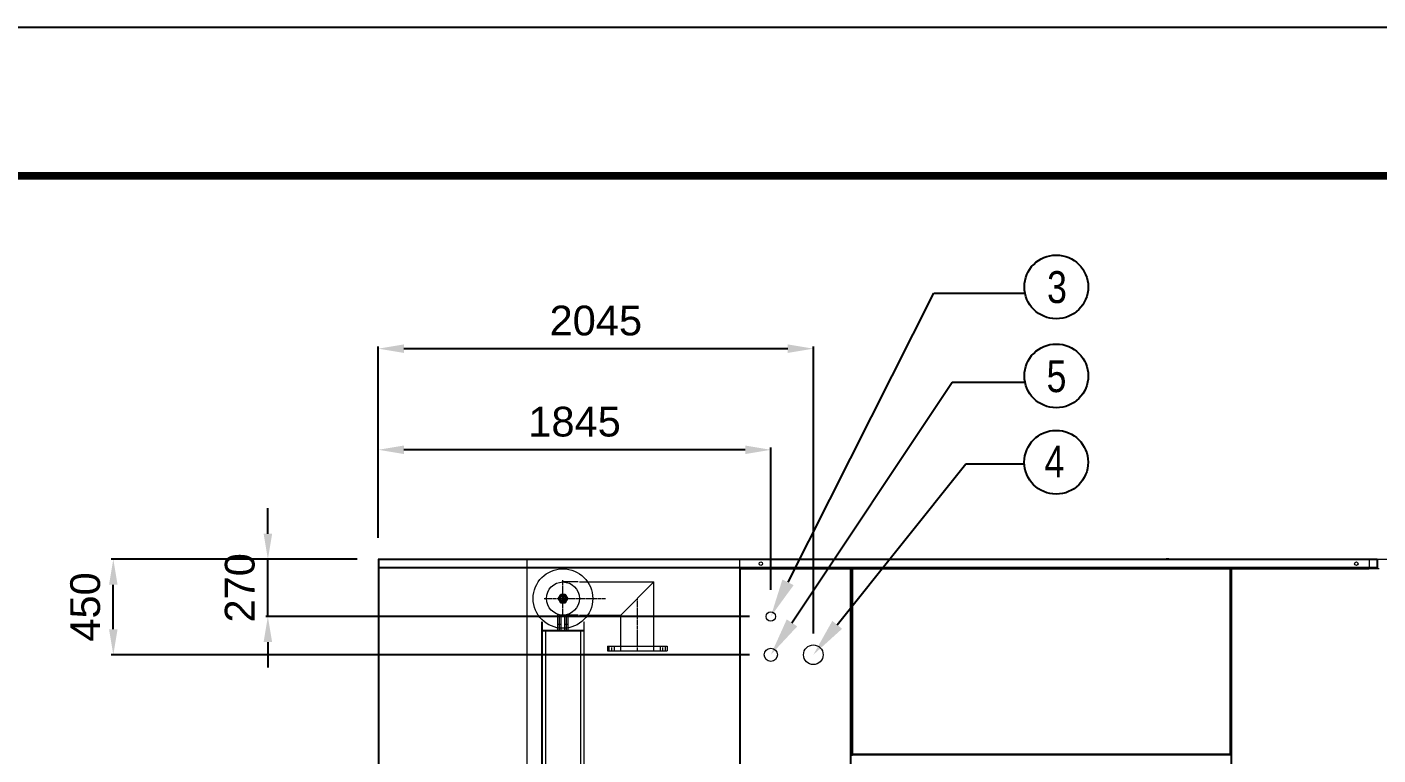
# Model space of a CAD drawing. Header units: millimetres. Extents: x -664082 to 30827, y -141530 to 21962.
# Drawn here: x 8161 to 14513, y 18537 to 21962 of the extents above; entities that cross this region are included whole.
import ezdxf
from ezdxf import colors
from ezdxf.entities.mleader import LeaderData, LeaderLine
from ezdxf.enums import TextEntityAlignment as Align
from ezdxf.math import Vec2, Vec3

# ---------------------------------------------------------------- set-up
doc = ezdxf.new("R2010")
doc.units = ezdxf.units.MM
doc.linetypes.add('CENTER', pattern=[2, 1.25, -0.25, 0.25, -0.25])
doc.linetypes.add('HIDDEN', pattern=[0.375, 0.25, -0.125])
for name, color, linetype in [('냉각탑_dim', 1, 'Continuous'), ('냉각탑_form', 1, 'Continuous'), ('냉각탑_text', 3, 'Continuous')]:
    doc.layers.add(name, color=color, linetype=linetype)
doc.styles.get("Standard").update_dxf_attribs({"font": 'arial.ttf'})
doc.dimstyles.new('1.40', dxfattribs={"dimscale": 20, "dimtxt": 1.5, "dimasz": 1, "dimexe": 0.5, "dimexo": 0.5, "dimgap": 0.5, "dimtad": 1, "dimdec": 0, "dimzin": 0, "dimdsep": 46, "dimtxsty": 'Standard', "dimcen": 0, "dimclrd": 2, "dimclre": 2, "dimclrt": 3, "dimadec": 0, "dimazin": 0, "dimtfac": 1, "dimtdec": 0, "dimtmove": 0, "dimatfit": 0, "dimfxl": 1, "dimtolj": 1, "dimtzin": 0, "dimlwd": -1, "dimlwe": -1, "dimarcsym": 0})

# ---------------------------------------------------------------- blocks, each defined once
blk = doc.blocks.new('*D388')
at = {"color": 2, "transparency": 16777216}
for p, q in [((9812.8, 19558.3), (9812.8, 19983)), ((11538, 19973), (9932.8, 19973)), ((11658, 19314.8), (11658, 19983))]:
    blk.add_line(p, q, dxfattribs=at)
for points in [[(9932.8, 19993), (9932.8, 19953), (9812.8, 19973)], [(11538, 19993), (11538, 19953), (11658, 19973)]]:
    blk.add_solid(points, dxfattribs=at)
at = {"layer": 'Defpoints', "color": 0, "transparency": 16777216}
for p in [(9812.8, 19973), (9812.8, 19458.3), (11658, 19214.8)]:
    blk.add_point(p, dxfattribs=at)
at = {"color": 3, "lineweight": 5, "transparency": 16777216, "insert": (10735.4, 20104.5), "char_height": 140, "attachment_point": 5}
blk.add_mtext('\\A1;1845', dxfattribs=at)
blk = doc.blocks.new('*D391')
at = {"color": 2, "transparency": 16777216}
for p, q in [((9812.8, 19558.3), (9812.8, 20458.6)), ((11858, 19108.8), (11858, 20458.6)), ((11738, 20448.6), (9932.8, 20448.6))]:
    blk.add_line(p, q, dxfattribs=at)
for points in [[(9932.8, 20468.6), (9932.8, 20428.6), (9812.8, 20448.6)], [(11738, 20468.6), (11738, 20428.6), (11858, 20448.6)]]:
    blk.add_solid(points, dxfattribs=at)
at = {"layer": 'Defpoints', "color": 0, "transparency": 16777216}
for p in [(9812.8, 20448.6), (9812.8, 19458.3), (11858, 19008.8)]:
    blk.add_point(p, dxfattribs=at)
at = {"color": 3, "lineweight": 5, "transparency": 16777216, "insert": (10835.4, 20580.1), "char_height": 140, "attachment_point": 5}
blk.add_mtext('\\A1;2045', dxfattribs=at)
blk = doc.blocks.new('*D392')
at = {"color": 2, "transparency": 16777216}
for p, q in [((9293.6, 19578.3), (9293.6, 19698.3)), ((9712.8, 19458.3), (9283.6, 19458.3)), ((9293.6, 19188.8), (9293.6, 19458.3)), ((11558, 19188.8), (9283.6, 19188.8)), ((9293.6, 19068.8), (9293.6, 18948.8))]:
    blk.add_line(p, q, dxfattribs=at)
for points in [[(9273.6, 19578.3), (9313.6, 19578.3), (9293.6, 19458.3)], [(9273.6, 19068.8), (9313.6, 19068.8), (9293.6, 19188.8)]]:
    blk.add_solid(points, dxfattribs=at)
at = {"layer": 'Defpoints', "color": 0, "transparency": 16777216}
for p in [(9293.6, 19458.3), (9812.8, 19458.3), (11658, 19188.8)]:
    blk.add_point(p, dxfattribs=at)
at = {"color": 3, "lineweight": 5, "transparency": 16777216, "insert": (9162.1, 19323.6), "char_height": 140, "attachment_point": 5, "rotation": 90}
blk.add_mtext('\\A1;270', dxfattribs=at)
blk = doc.blocks.new('*D393')
at = {"color": 2, "transparency": 16777216}
for p, q in [((9712.8, 19458.3), (8556.9, 19458.3)), ((8566.9, 19128.8), (8566.9, 19338.3)), ((11558, 19008.8), (8556.9, 19008.8))]:
    blk.add_line(p, q, dxfattribs=at)
for points in [[(8546.9, 19338.3), (8586.9, 19338.3), (8566.9, 19458.3)], [(8546.9, 19128.8), (8586.9, 19128.8), (8566.9, 19008.8)]]:
    blk.add_solid(points, dxfattribs=at)
at = {"layer": 'Defpoints', "color": 0, "transparency": 16777216}
for p in [(8566.9, 19458.3), (9812.8, 19458.3), (11658, 19008.8)]:
    blk.add_point(p, dxfattribs=at)
at = {"color": 3, "lineweight": 5, "transparency": 16777216, "insert": (8435.4, 19233.6), "char_height": 140, "attachment_point": 5, "rotation": 90}
blk.add_mtext('\\A1;450', dxfattribs=at)
blk = doc.blocks.new('A$C019E714B')
at = {"color": 1, "linetype": 'CENTER', "ltscale": 0.5}
for p, q in [((0, 20.8), (36, 20.8)), ((18, 0), (18, 41.6))]:
    blk.add_line(p, q, dxfattribs=at)
at = {"ltscale": 0.5}
blk.add_lwpolyline([(0, 10.4), (18, 0), (36, 10.4), (36, 31.2), (18, 41.6), (0, 31.2)], close=True, dxfattribs=at)
for radius in [18, 13]:
    blk.add_circle((18, 20.8), radius, dxfattribs=at)
blk = doc.blocks.new('4')
at = {"lineweight": 20}
for p, q in [((11512.8, 19458.3), (9812.8, 19458.3)), ((9812.8, 19458.3), (9812.8, 15858.3)), ((9815.8, 19458.3), (9815.8, 15858.3)), ((11512.8, 19455.3), (9815.8, 19455.3)), ((10512.8, 15858.3), (10512.8, 19458.3)), ((11512.8, 15858.3), (11512.8, 19458.3)), ((14509.3, 19458.3), (16911.5, 19458.3)), ((11512.8, 19419.3), (9815.8, 19419.3)), ((11512.8, 19416.3), (9815.8, 19416.3))]:
    blk.add_line(p, q, dxfattribs=at)
at = {"color": 7, "lineweight": 20}
for p, q in [((14509.3, 19458.3), (11512.8, 19458.3)), ((14509.3, 19454.9), (11512.8, 19454.9)), ((14509.3, 19419.7), (11512.8, 19419.7)), ((14507.6, 19416.3), (11514.4, 19416.3)), ((11515.9, 15905.7), (11515.9, 19410.9)), ((12033.1, 15905.7), (12033.1, 19410.9)), ((12036.5, 15904), (12036.5, 19412.6)), ((13817.1, 19414.3), (12041.9, 19414.3)), ((13817.1, 19410.9), (12041.9, 19410.9)), ((13822.5, 15904), (13822.5, 19412.6)), ((13825.9, 15905.7), (13825.9, 19410.9)), ((13817.1, 18540.7), (12041.9, 18540.7)), ((13817.1, 18537.3), (12041.9, 18537.3))]:
    blk.add_line(p, q, dxfattribs=at)
at = {"color": 7, "lineweight": 20, "ltscale": 0.005083}
for p, q in [((13497.1, 19459.9), (13509.3, 19459.9)), ((13528.6, 19459.9), (13516.4, 19459.9))]:
    blk.add_line(p, q, dxfattribs=at)
at = {"color": 7, "lineweight": 20, "ltscale": 0.001417}
for p, q in [((14471.8, 19454.9), (14471.8, 19458.3)), ((14509.3, 19454.9), (14509.3, 19458.3)), ((12038.5, 19410.9), (12041.9, 19410.9)), ((12041.9, 19410.9), (12041.9, 19414.3)), ((13817.1, 19410.9), (13817.1, 19414.3)), ((13820.5, 19410.9), (13817.1, 19410.9)), ((12038.5, 18540.7), (12041.9, 18540.7)), ((12041.9, 18540.7), (12041.9, 18537.3)), ((13820.5, 18540.7), (13817.1, 18540.7)), ((13817.1, 18540.7), (13817.1, 18537.3))]:
    blk.add_line(p, q, dxfattribs=at)
at = {"color": 7, "lineweight": 20, "ltscale": 0.014667}
for p, q in [((14471.8, 19454.9), (14471.8, 19419.7)), ((14509.3, 19419.7), (14509.3, 19454.9))]:
    blk.add_line(p, q, dxfattribs=at)
at = {"color": 7, "lineweight": 20, "ltscale": 0.000708333}
blk.add_line((14511, 19456.3), (14509.3, 19456.3), dxfattribs=at)
at = {"color": 7, "lineweight": 20, "ltscale": 0.00030251}
blk.add_line((14509.7, 19457.6), (14509.7, 19458.3), dxfattribs=at)
at = {"color": 7, "lineweight": 20, "ltscale": 0.000333335}
blk.add_line((14511, 19457.1), (14511, 19456.3), dxfattribs=at)
at = {"color": 7, "lineweight": 20, "ltscale": 0.01525}
blk.add_line((14511, 19456.3), (14511, 19419.7), dxfattribs=at)
at = {"color": 7, "lineweight": 20, "ltscale": 0.000562932}
for p, q in [((11512.8, 19412.6), (11513.8, 19412.6)), ((12035.1, 19412.6), (12036.5, 19412.6)), ((13822.5, 19412.6), (13823.8, 19412.6))]:
    blk.add_line(p, q, dxfattribs=at)
at = {"color": 7, "lineweight": 20, "ltscale": 0.23175}
blk.add_line((12033.1, 19410.9), (11512.8, 19410.9), dxfattribs=at)
at = {"color": 7, "lineweight": 20, "ltscale": 0.000502197}
for p, q in [((11515, 19412.6), (11513.8, 19412.6)), ((12033.9, 19412.6), (12035.1, 19412.6)), ((13825, 19412.6), (13823.8, 19412.6))]:
    blk.add_line(p, q, dxfattribs=at)
at = {"color": 7, "lineweight": 20, "ltscale": 0.000414929}
for p, q in [((11514.5, 19414.3), (11514.5, 19413.3)), ((12034.5, 19414.3), (12034.5, 19413.3)), ((13824.5, 19414.3), (13824.5, 19413.3))]:
    blk.add_line(p, q, dxfattribs=at)
at = {"color": 7, "lineweight": 20, "ltscale": 0.000375}
for p, q in [((11515.4, 19414.3), (11514.5, 19414.3)), ((11559.5, 19414.3), (11558.6, 19414.3)), ((12033.6, 19414.3), (12034.5, 19414.3)), ((12553.7, 19414.3), (12554.6, 19414.3)), ((13820.5, 19411.4), (13820.5, 19412.3)), ((13825.4, 19414.3), (13824.5, 19414.3)), ((14071.5, 19414.3), (14070.6, 19414.3)), ((14465.7, 19414.3), (14466.6, 19414.3)), ((14470.6, 19414.3), (14471.5, 19414.3)), ((13820.5, 18540.2), (13820.5, 18539.3))]:
    blk.add_line(p, q, dxfattribs=at)
at = {"color": 7, "lineweight": 20, "ltscale": 0.232167}
blk.add_line((12033.6, 19414.3), (11514.5, 19414.3), dxfattribs=at)
at = {"color": 7, "lineweight": 20, "ltscale": 0.000293404}
for p, q in [((11514.5, 19412.6), (11514.5, 19413.3)), ((12034.5, 19412.6), (12034.5, 19413.3)), ((13824.5, 19412.6), (13824.5, 19413.3))]:
    blk.add_line(p, q, dxfattribs=at)
at = {"color": 7, "lineweight": 20, "ltscale": 0.000333333}
for p, q in [((11515.6, 19414.3), (11514.8, 19414.3)), ((11597, 19414.3), (11596.2, 19414.3)), ((11741.8, 19414.3), (11741, 19414.3)), ((11790.8, 19414.3), (11791.6, 19414.3)), ((11872.2, 19414.3), (11873, 19414.3)), ((12017, 19414.3), (12017.8, 19414.3))]:
    blk.add_line(p, q, dxfattribs=at)
at = {"color": 7, "lineweight": 20, "ltscale": 0.010333}
blk.add_line((11980.5, 19416.3), (12005.3, 19416.3), dxfattribs=at)
at = {"color": 7, "lineweight": 20, "ltscale": 0.000833346}
for p, q in [((12005.3, 19416.3), (12005.3, 19414.3)), ((14005.3, 19416.3), (14005.3, 19414.3))]:
    blk.add_line(p, q, dxfattribs=at)
at = {"color": 7, "lineweight": 20, "ltscale": 0.000625002}
blk.add_line((12033.6, 19414.3), (12035.1, 19414.3), dxfattribs=at)
at = {"color": 7, "lineweight": 20, "ltscale": 0.001542}
blk.add_line((12035.1, 19414.3), (12038.8, 19414.3), dxfattribs=at)
at = {"color": 7, "lineweight": 20, "ltscale": 0.000708346}
blk.add_line((12035.1, 19414.3), (12035.1, 19412.6), dxfattribs=at)
at = {"color": 7, "lineweight": 20, "ltscale": 0.000547135}
blk.add_line((12037.8, 19412.6), (12036.5, 19412.6), dxfattribs=at)
at = {"color": 7, "lineweight": 20, "ltscale": 0.000414935}
for p, q in [((12037.5, 19413.3), (12036.8, 19412.6)), ((14510.1, 19417.3), (14509.3, 19418)), ((12037.5, 18900.3), (12036.8, 18901)), ((12037.5, 18896.3), (12036.8, 18895.6))]:
    blk.add_line(p, q, dxfattribs=at)
at = {"color": 7, "lineweight": 20, "ltscale": 0.000249753}
blk.add_line((12038.2, 19412.3), (12038.8, 19412.3), dxfattribs=at)
at = {"color": 7, "lineweight": 20, "ltscale": 0.000833333}
for p, q in [((12040.5, 19411.4), (12038.5, 19411.4)), ((12038.8, 19412.3), (12038.8, 19414.3)), ((13817.1, 19412.3), (13817.1, 19414.3)), ((13818.5, 19411.4), (13820.5, 19411.4)), ((13820.2, 19412.3), (13820.2, 19414.3)), ((12040.5, 18540.2), (12038.5, 18540.2)), ((12038.8, 18539.3), (12038.8, 18537.3)), ((13817.1, 18539.3), (13817.1, 18537.3)), ((13818.5, 18540.2), (13820.5, 18540.2)), ((13820.2, 18539.3), (13820.2, 18537.3))]:
    blk.add_line(p, q, dxfattribs=at)
at = {"color": 7, "lineweight": 20, "ltscale": 0.000208333}
for p, q in [((12038.5, 19411.4), (12038.5, 19410.9)), ((12040.5, 19411.4), (12040.5, 19410.9)), ((13818.5, 19410.9), (13818.5, 19411.4)), ((13820.5, 19410.9), (13820.5, 19411.4)), ((12038.5, 18540.7), (12038.5, 18540.2)), ((12040.5, 18540.7), (12040.5, 18540.2)), ((13818.5, 18540.2), (13818.5, 18540.7)), ((13820.5, 18540.2), (13820.5, 18540.7))]:
    blk.add_line(p, q, dxfattribs=at)
at = {"color": 7, "lineweight": 20, "ltscale": 0.362583}
for p, q in [((12038.5, 19410.9), (12038.5, 18540.7)), ((12041.9, 19410.9), (12041.9, 18540.7)), ((13817.1, 18540.7), (13817.1, 19410.9)), ((13820.5, 18540.7), (13820.5, 19410.9))]:
    blk.add_line(p, q, dxfattribs=at)
at = {"color": 7, "lineweight": 20, "ltscale": 0.001292}
for p, q in [((12038.8, 19414.3), (12041.9, 19414.3)), ((12038.8, 19412.3), (12041.9, 19412.3)), ((13820.2, 19414.3), (13817.1, 19414.3)), ((13820.2, 19412.3), (13817.1, 19412.3)), ((12038.8, 18539.3), (12041.9, 18539.3)), ((12038.8, 18537.3), (12041.9, 18537.3)), ((13820.2, 18539.3), (13817.1, 18539.3)), ((13820.2, 18537.3), (13817.1, 18537.3))]:
    blk.add_line(p, q, dxfattribs=at)
at = {"color": 7, "lineweight": 20, "ltscale": 0.000583333}
for p, q in [((12041.9, 19411.4), (12040.5, 19411.4)), ((13817.1, 19411.4), (13818.5, 19411.4)), ((14510.6, 19414.3), (14509.2, 19414.3)), ((12041.9, 18540.2), (12040.5, 18540.2)), ((13817.1, 18540.2), (13818.5, 18540.2))]:
    blk.add_line(p, q, dxfattribs=at)
at = {"color": 7, "lineweight": 20, "ltscale": 0.000128159}
for p, q in [((12041.9, 19414), (12041.9, 19414.3)), ((12041.9, 18537.6), (12041.9, 18537.3))]:
    blk.add_line(p, q, dxfattribs=at)
at = {"color": 7, "lineweight": 20, "ltscale": 0.00075}
for p, q in [((12075.6, 19414.3), (12073.8, 19414.3)), ((12141.6, 19414.3), (12143.4, 19414.3)), ((12609.6, 19414.3), (12607.8, 19414.3)), ((12751.6, 19414.3), (12753.4, 19414.3)), ((12914.6, 19414.3), (12912.8, 19414.3)), ((13056.6, 19414.3), (13058.4, 19414.3)), ((13524.6, 19414.3), (13522.8, 19414.3)), ((13590.6, 19414.3), (13592.4, 19414.3))]:
    blk.add_line(p, q, dxfattribs=at)
at = {"color": 7, "lineweight": 20, "ltscale": 0.000374988}
for p, q in [((12560.8, 19414.3), (12559.9, 19414.3)), ((13190, 19414.3), (13190.9, 19414.3)), ((13197.8, 19414.3), (13196.9, 19414.3)), ((13827, 19414.3), (13827.9, 19414.3)), ((13834.8, 19414.3), (13833.9, 19414.3)), ((14464, 19414.3), (14464.9, 19414.3))]:
    blk.add_line(p, q, dxfattribs=at)
at = {"color": 7, "lineweight": 20, "ltscale": 0.000208344}
blk.add_line((13817.1, 19411.4), (13817.1, 19410.9), dxfattribs=at)
at = {"color": 7, "lineweight": 20, "ltscale": 0.002167}
blk.add_line((13820.2, 19414.3), (13825.4, 19414.3), dxfattribs=at)
at = {"color": 7, "lineweight": 20, "ltscale": 0.000124937}
for p, q in [((13820.5, 19412.3), (13820.2, 19412.3)), ((13820.5, 18539.3), (13820.2, 18539.3))]:
    blk.add_line(p, q, dxfattribs=at)
at = {"color": 7, "lineweight": 20, "ltscale": 0.000833328}
blk.add_line((13820.5, 19410.9), (13822.5, 19410.9), dxfattribs=at)
at = {"color": 7, "lineweight": 20, "ltscale": 0.00083334}
blk.add_line((13822.5, 19384.3), (13820.5, 19384.3), dxfattribs=at)
at = {"color": 7, "lineweight": 20, "ltscale": 0.268833}
blk.add_line((14470.6, 19414.3), (13825.4, 19414.3), dxfattribs=at)
at = {"color": 7, "lineweight": 20, "ltscale": 0.268417}
blk.add_line((14470.1, 19410.9), (13825.9, 19410.9), dxfattribs=at)
at = {"color": 7, "lineweight": 20, "ltscale": 0.008667}
blk.add_line((13984.5, 19416.3), (14005.3, 19416.3), dxfattribs=at)
at = {"color": 7, "lineweight": 20, "ltscale": 0.000162417}
blk.add_line((14471, 19414.3), (14470.6, 19414.3), dxfattribs=at)
at = {"color": 7, "lineweight": 20, "ltscale": 0.004227}
blk.add_line((14471, 19414.3), (14481.1, 19414.3), dxfattribs=at)
at = {"color": 7, "lineweight": 20, "ltscale": 0.001131}
for p, q in [((14471.8, 19417), (14471.8, 19419.7)), ((14509.3, 19419.7), (14509.3, 19417))]:
    blk.add_line(p, q, dxfattribs=at)
at = {"color": 7, "lineweight": 20, "ltscale": 0.011728}
blk.add_line((14481.1, 19414.3), (14509.2, 19414.3), dxfattribs=at)
at = {"color": 7, "lineweight": 20, "ltscale": 0.015372}
blk.add_line((14481.1, 19414.3), (14518, 19414.3), dxfattribs=at)
at = {"color": 7, "lineweight": 20, "ltscale": 0.000902586}
blk.add_line((14509.8, 19416.3), (14507.7, 19416.3), dxfattribs=at)
at = {"color": 7, "lineweight": 20, "ltscale": 0.000708334}
blk.add_line((14511, 19419.7), (14509.3, 19419.7), dxfattribs=at)
at = {"color": 7, "lineweight": 20, "ltscale": 0.000249929}
blk.add_line((14511, 19419.7), (14511, 19419.1), dxfattribs=at)
at = {"color": 7, "lineweight": 20, "ltscale": 2.22761e-05}
blk.add_line((14511, 19419.1), (14511, 19419.1), dxfattribs=at)
at = {"color": 7, "lineweight": 20, "ltscale": 0.000824955}
blk.add_line((14511, 19419.1), (14511, 19417.2), dxfattribs=at)
at = {"color": 7, "lineweight": 20, "ltscale": 2.22174e-05}
blk.add_line((14511, 19419.1), (14511, 19419.1), dxfattribs=at)
at = {"color": 7, "lineweight": 20, "ltscale": 0.000364732}
blk.add_line((14511.6, 19417), (14511, 19417.6), dxfattribs=at)
at = {"color": 1, "linetype": 'CENTER', "lineweight": 20, "ltscale": 7.5}
for p, q in [((10680.8, 19187.6), (10680.8, 19359.1)), ((10592.9, 19273.3), (10880.8, 19273.3)), ((11030.8, 19027.3), (11030.8, 19273.3)), ((10664.3, 19125.3), (10664.3, 19197.3)), ((10697.3, 19125.3), (10697.3, 19197.3)), ((10910.8, 19027.3), (10910.8, 19049.3)), ((11150.8, 19027.3), (11150.8, 19049.3))]:
    blk.add_line(p, q, dxfattribs=at)
at = {"lineweight": 20, "ltscale": 7.5}
for p, q in [((10684.8, 19351.3), (10680.8, 19351.1)), ((10752.2, 19351.3), (10680.8, 19351.3)), ((10758.6, 19351.1), (11108.6, 19351.1)), ((11108.6, 19351.1), (10953, 19195.6)), ((11108.6, 19027.3), (11108.6, 19351.1)), ((10656.3, 19125.3), (10656.3, 19199.5)), ((10672.3, 19125.3), (10672.3, 19196)), ((10684.8, 19195.3), (10680.8, 19195.6)), ((10752.2, 19195.3), (10680.8, 19195.3)), ((10689.3, 19125.3), (10689.3, 19196)), ((10705.3, 19125.3), (10705.3, 19199.5)), ((10758.6, 19195.6), (10953, 19195.6)), ((10953, 19027.3), (10953, 19195.6)), ((10580.8, 19163.3), (10582.8, 19163.3)), ((10580.8, 16163.3), (10580.8, 19163.3)), ((10580.8, 19123.3), (10780.8, 19123.3)), ((10580.8, 19121.3), (10780.8, 19121.3)), ((10582.8, 19163.3), (10582.8, 19125.3)), ((10582.8, 19125.3), (10778.8, 19125.3)), ((10598.8, 19121.3), (10598.8, 16201.3)), ((10656.3, 19153.3), (10672.3, 19153.3)), ((10689.3, 19153.3), (10705.3, 19153.3)), ((10762.8, 19121.3), (10762.8, 16201.3)), ((10778.8, 19163.3), (10780.8, 19163.3)), ((10778.8, 19163.3), (10778.8, 19125.3)), ((10780.8, 16163.3), (10780.8, 19163.3)), ((10890.8, 19049.3), (11170.8, 19049.3)), ((10890.8, 19049.3), (10890.8, 19027.3)), ((10890.8, 19027.3), (11170.8, 19027.3)), ((10898.8, 19027.3), (10898.8, 19049.3)), ((10922.8, 19027.3), (10922.8, 19049.3)), ((11138.8, 19027.3), (11138.8, 19049.3)), ((11162.8, 19027.3), (11162.8, 19049.3)), ((11170.8, 19049.3), (11170.8, 19027.3))]:
    blk.add_line(p, q, dxfattribs=at)
at = {"color": 6, "linetype": 'HIDDEN', "lineweight": 20, "ltscale": 7.5}
for p, q in [((10582.8, 19121.3), (10582.8, 16201.3)), ((10778.8, 19121.3), (10778.8, 16201.3))]:
    blk.add_line(p, q, dxfattribs=at)
at = {"color": 7, "lineweight": 20, "ltscale": 0.000547189}
for p, q in [((12037.8, 18901), (12036.5, 18901)), ((12037.8, 18895.6), (12036.5, 18895.6))]:
    blk.add_line(p, q, dxfattribs=at)
at = {"color": 7, "lineweight": 20, "ltscale": 0.003042}
blk.add_line((12038.5, 18532.9), (12038.5, 18540.2), dxfattribs=at)
at = {"color": 7, "lineweight": 20, "ltscale": 0.000208322}
blk.add_line((13817.1, 18540.7), (13817.1, 18540.2), dxfattribs=at)
at = {"color": 7, "lineweight": 20}
for centre in [(11611, 19437.3), (14411, 19437.3)]:
    blk.add_circle(centre, 8, dxfattribs=at)
at = {"lineweight": 20, "ltscale": 7.5}
for radius in [140, 77.8]:
    blk.add_circle((10680.8, 19273.3), radius, dxfattribs=at)
at = {"lineweight": 5}
blk.add_circle((11658, 19188.8), 22.5, dxfattribs=at)
at = {"color": 0, "lineweight": 20}
for centre, radius in [((11858, 19008.8), 46), ((11658, 19008.8), 31)]:
    blk.add_circle(centre, radius, dxfattribs=at)
at = {"color": 7, "lineweight": 20}
for centre, radius, start, end in [((13509.3, 19457.1), 2.8, 89.62908, 90), ((13516.4, 19457.1), 2.8, 90, 90.37092), ((14507.6, 19454.9), 3.4, 89.79383, 90), ((14507.6, 19454.9), 3.4, 24.31549, 60.00002), ((14509.2, 19454.9), 3.4, 65.85098, 81.54348), ((14509.8, 19457.1), 1.2, 0, 89.43341), ((14509.8, 19457.1), 2.8, 0, 25.3756), ((11551.2, 19410.9), 3.4, 89.77921, 90), ((11980.5, 19411.1), 5.2, 90, 142.02054), ((12035.1, 19410.9), 3.4, 0.24046, 90), ((12041.9, 19410.9), 3.4, 155.68512, 171.54425), ((12041.9, 19410.9), 1.4, 90.46587, 159.07517), ((12041.9, 19410.9), 3.4, 90, 90.29895), ((12561.3, 19410.9), 3.4, 90, 90.23591), ((12596.5, 19410.9), 3.4, 89.7633, 90), ((13154.3, 19410.9), 3.4, 90, 90.23511), ((13189.5, 19410.9), 3.4, 89.76409, 90), ((13198.3, 19410.9), 3.4, 90, 90.23591), ((13233.5, 19410.9), 3.4, 89.7633, 90), ((13791.3, 19410.9), 3.4, 90, 90.23511), ((13840.2, 19393.8), 28.8, 139.91948, 142.22318), ((13826.5, 19410.9), 3.4, 89.76409, 90), ((13835.3, 19410.9), 3.4, 90, 90.23591), ((13870.5, 19410.9), 3.4, 89.7633, 90), ((13980.5, 19411.1), 5.2, 90, 142.02054), ((14428.3, 19410.9), 3.4, 90, 90.23511), ((14463.5, 19410.9), 3.4, 89.76409, 90), ((14474, 19410.9), 3.4, 90, 91.05253), ((14507.6, 19419.7), 3.4, 270, 0), ((14509.2, 19410.9), 3.4, 89.72281, 90), ((14509.8, 19419.1), 2.8, 270, 0), ((14509.2, 19419.7), 3.4, 359.01692, 0), ((12035.1, 18902.7), 3.4, 294.3152, 359.75954), ((12035.1, 18893.9), 3.4, 0.24044, 65.6848), ((13840.2, 18557.9), 28.8, 217.77682, 220.08052)]:
    blk.add_arc(centre, radius, start, end, dxfattribs=at)
for centre, major_axis, ratio, start_param, end_param in [((11515.5, 19410.9), (0, 3.4), 0.294975, 6.283185, 6.290852), ((12227.5, 19410.9), (0, -3.4), 0.996195, 3.129521, 3.141593), ((12341, 19410.9), (0, -3.4), 0.996195, 3.127309, 3.141593), ((13601.6, 19410.9), (0, 3.4), 0.996195, 6.283185, 6.303633), ((13759.3, 19410.9), (0, 3.4), 0.996195, 6.283185, 6.298721), ((13765.5, 19410.9), (0, 3.4), 0.996195, 0, 0.015531), ((13873, 19410.9), (0, 3.4), 0.996195, 6.283185, 6.298063), ((14024.9, 19411.5), (0, -2.8), 0.258819, 3.141593, 3.145461), ((14475.3, 19410.9), (0, -3.4), 0.766044, 3.141593, 3.159738)]:
    blk.add_ellipse(centre, major_axis=major_axis, ratio=ratio, start_param=start_param, end_param=end_param, dxfattribs=at)
for points in [[(11512.8, 19417), (11513.2, 19416.7), (11513.5, 19416.5), (11513.8, 19416.4), (11514.1, 19416.3), (11514.4, 19416.3)], [(11513.8, 19412.6), (11514.2, 19412.3), (11514.6, 19412), (11515, 19411.6), (11515.4, 19411.3), (11515.9, 19410.9)], [(11514.5, 19413.3), (11514.8, 19413), (11515, 19412.5), (11515.3, 19412), (11515.6, 19411.5), (11515.9, 19410.9)], [(12034.5, 19413.3), (12034.2, 19413), (12033.9, 19412.5), (12033.6, 19412), (12033.3, 19411.5), (12033.1, 19410.9)], [(12035.1, 19412.6), (12034.8, 19412.3), (12034.4, 19412), (12033.9, 19411.6), (12033.5, 19411.3), (12033.1, 19410.9)], [(12037.8, 19412.6), (12038, 19412.3), (12038.2, 19412), (12038.4, 19411.6), (12038.5, 19411.3), (12038.5, 19410.9)], [(13819.5, 19412.3), (13819.2, 19412.2), (13818.9, 19412), (13818.6, 19411.8), (13818.3, 19411.6), (13818, 19411.4)], [(13823.8, 19412.6), (13824.2, 19412.3), (13824.6, 19412), (13825, 19411.6), (13825.4, 19411.3), (13825.9, 19410.9)], [(13824.5, 19413.3), (13824.8, 19413), (13825, 19412.5), (13825.3, 19412), (13825.6, 19411.5), (13825.9, 19410.9)], [(14471.8, 19417), (14471.4, 19416.8), (14471.1, 19416.6), (14470.8, 19416.4), (14470.4, 19416.3), (14470.1, 19416.3)], [(14509.3, 19417), (14509, 19416.8), (14508.7, 19416.6), (14508.3, 19416.4), (14508, 19416.3), (14507.6, 19416.3)], [(14511, 19417.2), (14510.8, 19416.9), (14510.6, 19416.6), (14510.3, 19416.4), (14510.1, 19416.3), (14509.8, 19416.3)], [(12037.8, 18901), (12038, 18901.4), (12038.2, 18901.7), (12038.4, 18902.1), (12038.5, 18902.4), (12038.5, 18902.7)], [(12037.8, 18895.6), (12038, 18895.3), (12038.2, 18895), (12038.4, 18894.6), (12038.5, 18894.3), (12038.5, 18893.9)], [(13819.5, 18539.3), (13819.2, 18539.5), (13818.9, 18539.7), (13818.6, 18539.9), (13818.3, 18540.1), (13818, 18540.2)]]:
    blk.add_open_spline(points, degree=5, dxfattribs=at)
at = {"lineweight": 20, "ltscale": 7.5, "rotation": 270}
blk.add_blockref('A$C019E714B', (10660, 19291.3), dxfattribs=at)

msp = doc.modelspace()

# ---------------------------------------------------------------- linework, layer by layer
at = {"layer": 'Defpoints'}
msp.add_lwpolyline([(1419.7, 21961.7), (30826.9, 21961.7), (30826.9, 1166.6), (1419.7, 1166.6)], close=True, dxfattribs=at)
at = {"layer": '냉각탑_dim', "linetype": 'ByBlock', "lineweight": -3}
for centre in [(13000.1, 20739.1), (13000.2, 20320.6), (12999.8, 19914.5)]:
    msp.add_circle(centre, 150, dxfattribs=at)
at = {"layer": '냉각탑_form', "const_width": 35}
msp.add_lwpolyline([(2119.9, 21261.5), (2119.9, 1866.8), (30126.8, 1866.8), (30126.8, 21261.5)], close=True, dxfattribs=at)

# ---------------------------------------------------------------- block references
msp.add_blockref('4', (0, 0))

# ---------------------------------------------------------------- texts
at = {"layer": '냉각탑_text', "width": 0.8}
for s, p in [('3', (13003.5, 20738.3)), ('5', (13001.3, 20319.3)), ('4', (12991.4, 19917.9))]:
    msp.add_text(s, height=150, dxfattribs=at).set_placement(p, align=Align.MIDDLE_CENTER)

# ---------------------------------------------------------------- dimensions: what is measured, and where the dimension line sits
at = {"lineweight": 5}
for base, p1, picture, middle in [((9812.8, 20448.6), (11858, 19008.8), '*D391', (10835.4, 20580.1)), ((9812.8, 19973), (11658, 19214.8), '*D388', (10735.4, 20104.5))]:
    dim = msp.add_linear_dim(base=base, p1=p1, p2=(9812.8, 19458.3), dimstyle='1.40', override={"dimtxt": 7, "dimasz": 6, "dimexo": 5, "dimgap": 3}, dxfattribs=at)
    dim.commit()
    dim.dimension.update_dxf_attribs({"geometry": picture, "text_midpoint": middle})
dim = msp.add_linear_dim(base=(9293.5613, 19458.3409), p1=(11658.047, 19188.8304), p2=(9812.8493, 19458.3409), angle=90, dimstyle='1.40', override={"dimtxt": 7, "dimasz": 6, "dimexo": 5, "dimgap": 3}, dxfattribs=at)
dim.commit()
dim.dimension.update_dxf_attribs({"geometry": '*D392', "text_midpoint": (9293.5613, 19323.5857), "dimtype": 160})
dim = msp.add_linear_dim(base=(8566.901, 19458.3409), p1=(11658.047, 19008.8304), p2=(9812.8493, 19458.3409), angle=90, dimstyle='1.40', override={"dimtxt": 7, "dimasz": 6, "dimexo": 5, "dimgap": 3}, dxfattribs=at)
dim.commit()
dim.dimension.update_dxf_attribs({"geometry": '*D393', "text_midpoint": (8435.4208, 19233.5857)})

# ---------------------------------------------------------------- leaders
at = {"layer": '냉각탑_dim', "lineweight": -3}
ml = msp.add_multileader_mtext('Standard', dxfattribs=at)
ml.set_content('')
ml.set_leader_properties(color=256)
ml.build(insert=Vec2(0, 0))
ml.multileader.update_dxf_attribs({"text_right_attachment_type": 6, "dogleg_length": 5, "arrow_head_size": 180, "scale": 30})
ctx = ml.context
ctx.base_point, ctx.scale, ctx.char_height, ctx.arrow_head_size, ctx.landing_gap_size, ctx.plane_origin = Vec3(12850.2, 20710.2), 30, 7.18, 180, 3.59, Vec3(11799.7, 20886.3)
ctx.right_attachment = 6
notes = []
notes.append((ctx, [(0, (1, 1, 0), (12424.3, 20710.2), (1, 0), 425.9, [(0, [(11658, 19188.8)], 0, [])])]))
ctx.mtext, ml.multileader.dxf.content_type = None, 0
ml = msp.add_multileader_mtext('Standard', dxfattribs=at)
ml.set_content('')
ml.set_leader_properties(color=256)
ml.build(insert=Vec2(0, 0))
ml.multileader.update_dxf_attribs({"text_right_attachment_type": 6, "dogleg_length": 5, "arrow_head_size": 180, "scale": 30})
ctx = ml.context
ctx.base_point, ctx.scale, ctx.char_height, ctx.arrow_head_size, ctx.landing_gap_size, ctx.plane_origin = Vec3(12850.2, 20290.9), 30, 7.18, 180, 3.59, Vec3(12831.1, 20568.2)
ctx.right_attachment = 6
notes.append((ctx, [(0, (1, 1, 0), (12510.5, 20290.9), (1, 0), 339.7, [(0, [(11658, 19008.8)], 0, [])])]))
ctx.mtext, ml.multileader.dxf.content_type = None, 0
ml = msp.add_multileader_mtext('Standard', dxfattribs=at)
ml.set_content('')
ml.set_leader_properties(color=256)
ml.build(insert=Vec2(0, 0))
ml.multileader.update_dxf_attribs({"text_right_attachment_type": 6, "dogleg_length": 5, "arrow_head_size": 180, "scale": 30})
ctx = ml.context
ctx.base_point, ctx.scale, ctx.char_height, ctx.arrow_head_size, ctx.landing_gap_size, ctx.plane_origin = Vec3(12849.8, 19907.6), 30, 7.18, 180, 3.59, Vec3(12772.5, 20307.6)
ctx.right_attachment = 6
notes.append((ctx, [(0, (1, 1, 0), (12574.9, 19907.6), (1, 0), 274.9, [(0, [(11858, 19008.8)], 0, [])])]))
ctx.mtext, ml.multileader.dxf.content_type = None, 0
for ctx, leaders in notes:
    for number, flags, end, landing, length, lines in leaders:
        leader = LeaderData()
        leader.index, (leader.has_last_leader_line, leader.has_dogleg_vector, leader.attachment_direction) = number, flags
        leader.last_leader_point, leader.dogleg_vector, leader.dogleg_length = Vec3(end), Vec3(landing), length
        for number, points, colour, breaks in lines:
            line = LeaderLine()
            line.index, line.vertices, line.color, line.breaks = number, Vec3.list(points), colors.encode_raw_color(colour), breaks
            leader.lines.append(line)
        ctx.leaders.append(leader)

doc.saveas('drawing.dxf')
